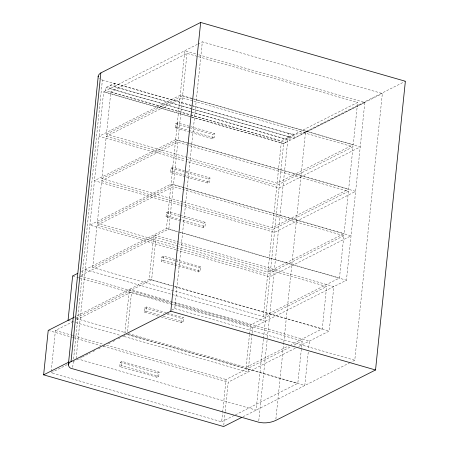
<?xml version="1.0" encoding="UTF-8"?>
<svg xmlns="http://www.w3.org/2000/svg" width="449" height="449" viewBox="0 0 449 449"><rect width="100%" height="100%" fill="white"/><g stroke="black" fill="none" stroke-linecap="round" stroke-linejoin="round"><path stroke-width="0.34" stroke-dasharray="2.25 1.68" d="M51.186 371.407L55.412 330.492L72.895 321.652M72.71 367.361L73.282 361.782M73.574 358.992L102.4 80.029L100.295 79.204M76.089 358.431L103.652 91.725L191.296 116.897M191.128 105.341L114.27 83.267L106.048 87.42L105.711 90.687L189.983 114.893M92.696 267.514L97.063 225.207L173.224 186.705L343.844 235.714L339.472 278.021L263.316 316.523L92.696 267.514L168.852 229.007L177.579 231.516M177.894 246.232L97.287 223.074L101.659 180.773L177.815 142.266L348.435 191.28L344.063 233.581L267.907 272.083L178.567 246.422M182.485 201.792L101.878 178.64L106.25 136.333L182.406 97.831L193.154 100.918M187.076 157.358L106.469 134.206L110.841 91.899L186.997 53.397L197.745 56.484M114.27 83.267L113.934 86.528L190.791 108.602M119.76 366.564L120.197 362.332L121.999 361.423L159.165 372.098L158.727 376.324L156.926 377.239L119.76 366.564L121.567 365.649L158.727 376.324M124.861 333.119L129.385 289.375L309.389 341.077L308.53 349.412M121.567 365.649L121.999 361.423M127.488 331.519L131.568 291.99L171.877 303.563M158.132 316.102L144.191 312.094L144.629 307.868L146.436 306.953L166.343 312.672M73.816 317.465L149.225 279.345L153.816 234.906L333.82 286.614L329.229 331.048L298.013 346.83M144.191 312.094L145.998 311.185L146.436 306.953M76.1 318.015L151.633 279.828L156.005 237.521L326.625 286.529L322.253 328.836L291.042 344.619M175.598 259.567L200.815 266.813L200.383 271.039L198.576 271.954L161.41 261.279L161.848 257.047L163.649 256.132L174.936 259.376M180.605 221.037L166.001 216.839L166.439 212.613L168.246 211.698L179.527 214.942M185.196 176.597L170.598 172.405L171.03 168.173L172.837 167.264L210.003 177.939L209.565 182.171L207.758 183.08L185.858 176.788M189.787 132.163L175.189 127.971L175.626 123.739L177.428 122.83L214.594 133.505L214.156 137.736L212.355 138.646L190.449 132.354M81.392 271.522L166.444 228.524L184.808 50.782L196.269 54.076M161.41 261.279L163.217 260.364L163.649 256.132M166.001 216.839L167.808 215.93L168.246 211.698M170.598 172.405L172.399 171.496L172.837 167.264M175.189 127.971L176.99 127.056L177.428 122.83M168.852 229.007L173.224 186.705M97.287 223.074L173.443 184.573L177.815 142.266M101.878 178.64L178.034 140.139L182.406 97.831M106.469 134.206L182.625 95.704L186.997 53.397M156.926 377.239L157.363 373.007L159.165 372.098M171.653 310.119L174.773 308.542L202.336 41.83L382.346 93.538L354.783 360.244L351.034 362.141M181.357 322.769L181.794 318.543L183.602 317.628L183.164 321.86L181.357 322.769L161.449 317.05M198.576 271.954L199.014 267.722L200.815 266.813M203.167 227.52L203.605 223.288L205.412 222.373L204.974 226.605L203.167 227.52L181.267 221.228M207.758 183.08L208.196 178.848L210.003 177.939M212.355 138.646L212.792 134.414L214.594 133.505M67.271 364.594L51.046 372.799L221.666 421.807L222.597 412.788M222.665 412.098L226.038 379.5L290.958 346.679M223.776 425.164L225.14 411.969M225.207 411.273L228.221 382.116L295.655 348.026M128.543 333.573L246.097 367.338L249.464 334.741M249.537 334.05L250.469 325.031L326.625 286.529M252.012 333.899L248.061 372.086L121.993 335.869M252.08 333.203L252.658 327.647L346.448 280.232L364.818 102.49L196.943 54.267M263.316 316.523L267.688 274.216L343.844 235.714M267.907 272.083L272.279 229.781L348.435 191.28M272.498 227.649L276.87 185.342L353.026 146.84L348.654 189.147L272.498 227.649L183.158 201.988M277.089 183.214L281.461 140.907L357.617 102.406L353.245 144.713L277.089 183.214L187.749 157.548M263.44 339.107L256.098 410.133L78.788 359.206M263.507 338.411L283.661 143.427L285.716 142.389L286.052 139.128L294.275 134.969L293.938 138.23L191.465 108.798M258.77 420.808L267.273 338.512M267.346 337.811L288.466 133.471L102.4 80.029M275.888 419.04L283.74 343.025M283.813 342.329L305.578 131.709L405.374 81.252M235.394 414.865L297.822 383.306L302.194 340.999L172.545 303.76M308.244 352.19L304.798 385.517L127.488 334.584M197.358 44.35L103.64 91.82L189.938 116.605M197.981 44.036L202.336 41.83M293.938 138.23L382.346 93.538M364.818 102.49L283.65 143.523L190.612 116.796M81.095 275.394L156.005 237.521M76.639 319.761L131.568 291.99M72.89 361.754L81.628 357.331M82.257 357.017L90.367 352.914M92.864 351.651L95.985 350.074M98.483 348.811L100.357 347.863M102.855 346.6L105.975 345.023M108.473 343.76L110.347 342.817M112.839 341.554L115.965 339.977M118.457 338.714L120.332 337.766M122.83 336.503L127.202 334.297M246.097 367.338L288.544 345.882M294.078 345.101L302.194 340.999M221.666 421.807L234.771 415.179M242.988 416.767L350.411 362.455M305.578 131.709C300.291 134.111 294.129 134.823 288.466 133.471M198.419 56.675L357.617 102.406M182.625 95.704L353.245 144.713M191.678 98.511L180.217 95.216L99.049 136.255L185.347 161.039M192.352 98.701L360.221 146.924L279.059 187.957L186.021 161.236M193.822 101.115L353.026 146.84M191.802 105.532L294.275 134.969M106.048 87.42L190.32 111.627M190.993 111.823L286.052 139.128M190.05 111.649L109.82 88.605L110.157 85.344L290.166 137.046L289.829 140.312L192.744 112.424M110.841 91.899L190.107 114.669M190.78 114.86L281.461 140.907M190.657 115.084L285.716 142.389M191.97 117.094L283.661 143.427M175.626 123.739L188.9 127.55M189.562 127.74L212.792 134.414M176.99 127.056L188.271 130.3M188.939 130.491L214.156 137.736M178.034 140.139L188.782 143.225M189.456 143.416L348.654 189.147M106.25 136.333L185.516 159.103M186.183 159.294L276.87 185.342M171.03 168.173L208.196 178.848M172.399 171.496L209.565 182.171M173.443 184.573L184.191 187.66M184.859 187.856L344.063 233.581M101.659 180.773L272.279 229.781M180.189 215.133L205.412 222.373M166.439 212.613L203.605 223.288M167.808 215.93L204.974 226.605M180.268 232.29L339.472 278.021M166.444 228.524L177.905 231.819M178.579 232.01L346.448 280.232M97.063 225.207L267.688 274.216M176.165 249.913L89.867 225.123L171.035 184.09L351.039 235.792L269.871 276.831L176.839 250.104M161.848 257.047L175.121 260.858M175.784 261.049L199.014 267.722M163.217 260.364L200.383 271.039M151.633 279.828L173.797 286.198M174.47 286.389L322.253 328.836M149.225 279.345L172.147 285.929M174.841 286.703L329.229 331.048M85.276 269.563L171.569 294.348M172.242 294.538L265.28 321.265M79.849 276.023L170.53 302.07M171.204 302.267L250.469 325.031M72.648 275.944L76.021 276.91M76.695 277.106L78.715 277.684M79.389 277.88L170.407 304.024M171.08 304.214L252.658 327.647M174.773 308.542L354.783 360.244M167.006 312.863L183.602 317.628M144.629 307.868L163.879 313.396M167.196 314.345L181.794 318.543M145.998 311.185L160.596 315.378M163.251 316.141L183.164 321.86M76.145 318.521L125.855 332.799M127.87 334.488L297.822 383.306M68.057 320.378L121.32 335.678M55.412 330.492L72.878 335.51M73.552 335.7L102.434 343.996M106.469 345.158L226.038 379.5M48.217 330.408L72.485 337.379M73.159 337.575L100.8 345.517M103.5 346.291L228.221 382.116M120.197 362.332L157.363 373.007M98.864 78.143L99.493 78.698M175.626 139.656L94.458 180.689L274.468 232.391L355.63 191.358L175.626 139.656"/><path stroke-width="0.67" d="M241.736 417.396L223.63 426.55L43.626 374.848L48.217 330.408L73.675 317.538M68.057 320.378L72.648 275.944L77.643 273.419M68.315 364.986L98.309 75.578L99.218 74.214L100.862 72.906L200.658 22.45L405.374 81.252L375.538 369.982L275.742 420.438C270.45 422.846 264.293 423.553 258.624 422.2L72.564 368.758C68.377 368.55 66.744 363.292 71.021 361.636L170.822 311.179L375.538 369.982M71.021 361.636L100.862 72.906M170.822 311.179L200.658 22.45M43.626 374.848L69.225 361.905M98.151 76.251L98.191 76.914"/></g></svg>
